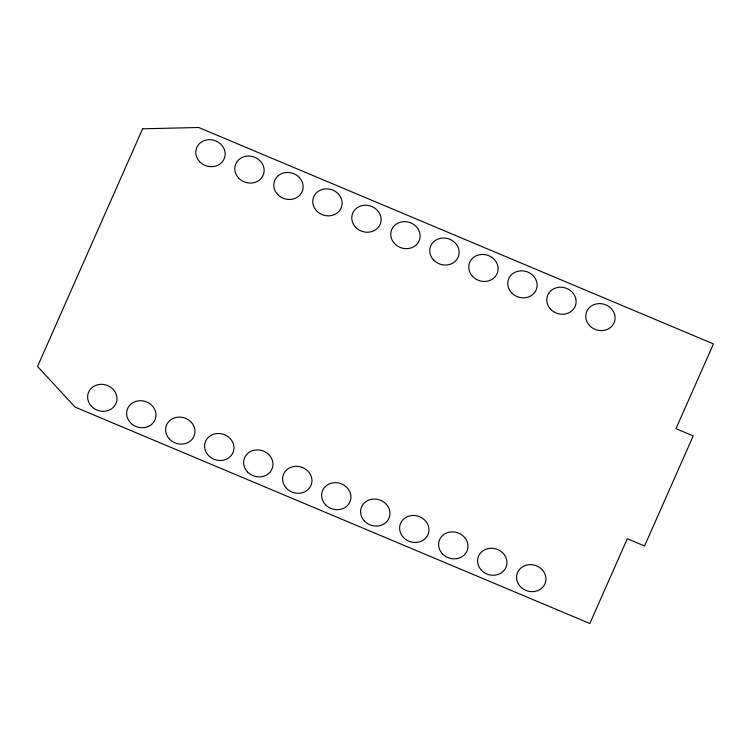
<?xml version="1.0" encoding="UTF-8"?>
<svg xmlns="http://www.w3.org/2000/svg" width="751" height="751" viewBox="0 0 751 751"><rect width="100%" height="100%" fill="white"/><g stroke="black" fill="none" stroke-linecap="round" stroke-linejoin="round"><path stroke-width="1.13" d="M142.624 128.796L37.55 366.45L75.072 407.098L589.835 623.499L627.31 538.739L644.536 545.977L693.201 435.909L675.975 428.661L713.45 343.902L198.696 127.501L142.624 128.796M199.635 161.672A14.813 13.358 18.2 0 0 224.465 158.029A14.813 13.358 18.2 0 0 207.295 139.827A14.813 13.358 18.2 0 0 199.635 161.672M238.63 178.062A14.813 13.358 18.2 0 0 263.46 174.42A14.813 13.358 18.2 0 0 246.29 156.217A14.813 13.358 18.2 0 0 238.63 178.062M277.626 194.462A14.813 13.358 18.2 0 0 302.456 190.81A14.813 13.358 18.2 0 0 285.286 172.617A14.813 13.358 18.2 0 0 277.626 194.462M316.622 210.853A14.813 13.358 18.2 0 0 341.452 207.21A14.813 13.358 18.2 0 0 324.282 189.008A14.813 13.358 18.2 0 0 316.622 210.853M355.627 227.243A14.813 13.358 18.2 0 0 380.447 223.601A14.813 13.358 18.2 0 0 363.277 205.408A14.813 13.358 18.2 0 0 355.627 227.243M394.622 243.643A14.813 13.358 18.2 0 0 419.452 239.991A14.813 13.358 18.2 0 0 402.273 221.798A14.813 13.358 18.2 0 0 394.622 243.643M433.618 260.034A14.813 13.358 18.2 0 0 458.448 256.391A14.813 13.358 18.2 0 0 441.278 238.189A14.813 13.358 18.2 0 0 433.618 260.034M472.614 276.424A14.813 13.358 18.2 0 0 497.444 272.782A14.813 13.358 18.2 0 0 480.274 254.589A14.813 13.358 18.2 0 0 472.614 276.424M511.609 292.824A14.813 13.358 18.2 0 0 536.439 289.182A14.813 13.358 18.2 0 0 519.27 270.98A14.813 13.358 18.2 0 0 511.609 292.824M550.605 309.215A14.813 13.358 18.2 0 0 575.435 305.573A14.813 13.358 18.2 0 0 558.265 287.37A14.813 13.358 18.2 0 0 550.605 309.215M589.601 325.615A14.813 13.358 18.2 0 0 614.431 321.963A14.813 13.358 18.2 0 0 597.261 303.77A14.813 13.358 18.2 0 0 589.601 325.615M520.434 586.653A14.813 13.358 18.2 0 0 545.264 583.001A14.813 13.358 18.2 0 0 528.094 564.808A14.813 13.358 18.2 0 0 520.434 586.653M481.438 570.253A14.813 13.358 18.2 0 0 506.268 566.611A14.813 13.358 18.2 0 0 489.098 548.408A14.813 13.358 18.2 0 0 481.438 570.253M442.442 553.862A14.813 13.358 18.2 0 0 467.272 550.22A14.813 13.358 18.2 0 0 450.102 532.018A14.813 13.358 18.2 0 0 442.442 553.862M403.447 537.463A14.813 13.358 18.2 0 0 428.277 533.82A14.813 13.358 18.2 0 0 411.107 515.627A14.813 13.358 18.2 0 0 403.447 537.463M364.451 521.072A14.813 13.358 18.2 0 0 389.281 517.43A14.813 13.358 18.2 0 0 372.102 499.227A14.813 13.358 18.2 0 0 364.451 521.072M325.455 504.681A14.813 13.358 18.2 0 0 350.276 501.03A14.813 13.358 18.2 0 0 333.106 482.837A14.813 13.358 18.2 0 0 325.455 504.681M286.46 488.281A14.813 13.358 18.2 0 0 311.28 484.639A14.813 13.358 18.2 0 0 294.11 466.446A14.813 13.358 18.2 0 0 286.46 488.281M247.455 471.891A14.813 13.358 18.2 0 0 272.284 468.248A14.813 13.358 18.2 0 0 255.115 450.046A14.813 13.358 18.2 0 0 247.455 471.891M208.459 455.5A14.813 13.358 18.2 0 0 233.289 451.849A14.813 13.358 18.2 0 0 216.119 433.656A14.813 13.358 18.2 0 0 208.459 455.5M169.463 439.1A14.813 13.358 18.2 0 0 194.293 435.458A14.813 13.358 18.2 0 0 177.123 417.256A14.813 13.358 18.2 0 0 169.463 439.1M130.467 422.71A14.813 13.358 18.2 0 0 155.297 419.067A14.813 13.358 18.2 0 0 138.128 400.865A14.813 13.358 18.2 0 0 130.467 422.71M91.472 406.31A14.813 13.358 18.2 0 0 116.302 402.667A14.813 13.358 18.2 0 0 99.132 384.474A14.813 13.358 18.2 0 0 91.472 406.31"/></g></svg>
